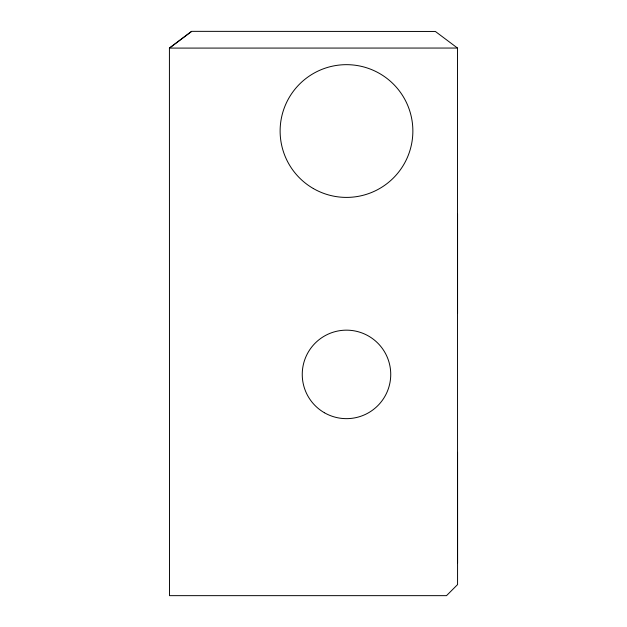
<?xml version="1.0" encoding="UTF-8"?>
<svg xmlns="http://www.w3.org/2000/svg" width="627" height="627" viewBox="0 0 627 627"><rect width="100%" height="100%" fill="white"/><g stroke="black" fill="none" stroke-linecap="round" stroke-linejoin="round"><path stroke-width="0.94" d="M191.548 31.499L169.423 48.091L169.494 595.65L446.502 595.65L457.569 584.591L457.498 48.052L435.373 31.46L191.548 31.35L169.423 48.091L457.498 48.052M457.569 214.003L457.569 313.563M457.561 452.349L457.577 562.968M313.304 188.515A66.376 66.376 0 0 0 412.864 131.035A66.376 66.376 0 0 0 313.304 73.555A66.376 66.376 0 0 0 313.304 188.515M324.363 412.723A44.251 44.251 0 0 0 390.739 374.405A44.251 44.251 0 0 0 324.363 336.088A44.251 44.251 0 0 0 324.363 412.723"/></g></svg>
